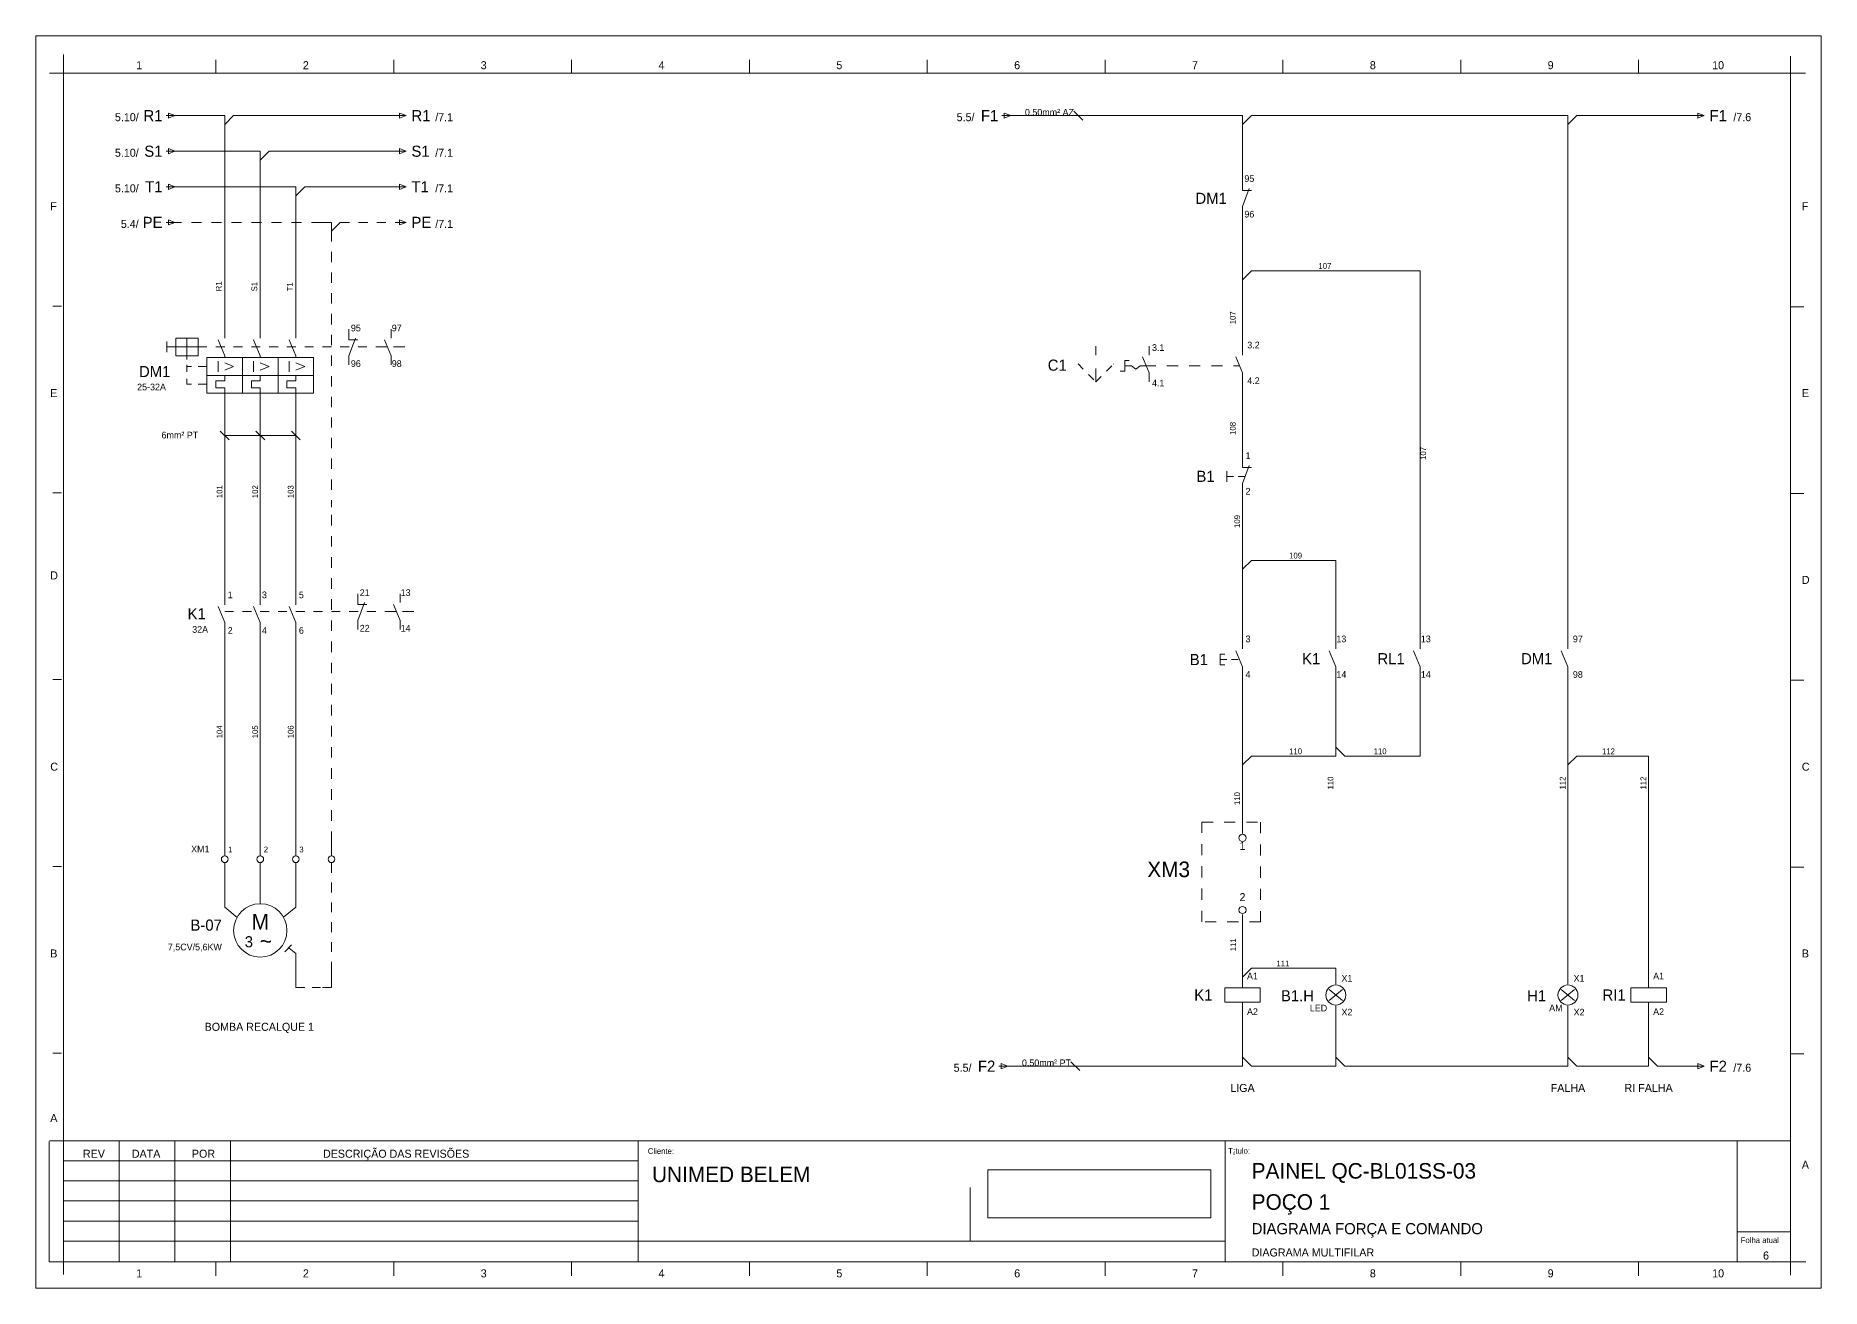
# Model space of a CAD drawing. Header units: inches. Extents: x -3 to 3194, y -983 to 1262.
# Drawn here: x 427.6 to 829.3, y -329.3 to -47.7 of the extents above; entities that cross this region are included whole.
import ezdxf
from ezdxf.enums import TextEntityAlignment as Align

# ---------------------------------------------------------------- set-up
doc = ezdxf.new("R2010")
doc.units = ezdxf.units.IN
doc.header["$MEASUREMENT"] = 0
for name, pattern in [('ACAD_ISO03W100', [30, 12, -18]), ('EPLANLINE2', [5, 2.5, -2.5]), ('EPLANLINE7', [0])]:
    doc.linetypes.add(name, pattern=pattern)
for name, color, linetype, lineweight in [('AUTOCONNECTING', 1, 'Continuous', 13), ('PLOT', 3, 'Continuous', 18), ('SPECIAL', 4, 'Continuous', 13), ('SUPPLEMENTARY', 2, 'Continuous', 13), ('SYMBOL', 2, 'Continuous', 18), ('X', 2, 'Continuous', 13)]:
    doc.layers.add(name, color=color, linetype=linetype, lineweight=lineweight)
doc.styles.add('EPLFONT', font='')
doc.styles.get('EPLFONT').set_extended_font_data('EPL5_850')
picture_1 = doc.add_image_def('image2.png', size_in_pixel=(494, 106))

# ---------------------------------------------------------------- blocks, each defined once
blk = doc.blocks.new('SO308')
at = {"layer": 'SYMBOL', "color": 0, "linetype": 'EPLANLINE7', "lineweight": 13}
blk.add_line((-1, 1), (1, -1), dxfattribs=at)
blk = doc.blocks.new('SO283')
at = {"layer": 'SYMBOL', "color": 0, "linetype": 'EPLANLINE7', "lineweight": 13}
for p, q in [((0, 4), (0, 0)), ((0, 0), (2, 0))]:
    blk.add_line(p, q, dxfattribs=at)
blk = doc.blocks.new('SO282')
at = {"layer": 'SYMBOL', "color": 0, "linetype": 'EPLANLINE7', "lineweight": 13}
for p in [(-2, 0), (0, 4)]:
    blk.add_line(p, (0, 0), dxfattribs=at)
blk = doc.blocks.new('SO264')
at = {"layer": 'SYMBOL', "color": 0, "linetype": 'EPLANLINE7', "lineweight": 13}
for p, q in [((-2, 0), (0, 0)), ((0, 4), (0, 0)), ((0, 2), (2, 0))]:
    blk.add_line(p, q, dxfattribs=at)
blk = doc.blocks.new('SO284')
at = {"layer": 'SYMBOL', "color": 0, "linetype": 'EPLANLINE7', "lineweight": 13}
for p, q in [((-1.175, 0), (0.675, 0)), ((-0.675, 0.575), (0.8, 0)), ((-0.675, 0.575), (-0.675, -0.575)), ((-0.675, -0.575), (0.8, 0))]:
    blk.add_line(p, q, dxfattribs=at)
blk = doc.blocks.new('SO280')
at = {"layer": 'SYMBOL', "color": 0, "linetype": 'EPLANLINE7', "lineweight": 13}
for p, q in [((-2, 0), (0, 0)), ((0, 0), (0, -2))]:
    blk.add_line(p, q, dxfattribs=at)
blk = doc.blocks.new('SO269')
at = {"layer": 'SYMBOL', "color": 0, "linetype": 'EPLANLINE7', "lineweight": 13}
for p, q in [((-2, 0), (0, 0)), ((0, 0), (0, -2)), ((0, -2), (2, 0))]:
    blk.add_line(p, q, dxfattribs=at)
blk = doc.blocks.new('SO263')
at = {"layer": 'SYMBOL', "color": 0, "linetype": 'EPLANLINE7', "lineweight": 13}
for q in [(0, 4), (2, 0)]:
    blk.add_line((0, -2), q, dxfattribs=at)
blk = doc.blocks.new('37_0_DIN_WUPO')
at = {"layer": 'SYMBOL', "color": 0, "linetype": 'EPLANLINE7', "lineweight": 18}
for p, q in [((-5.5, -1.6), (-5.5, 0.8)), ((-5.5, 0.8), (-4.5, 0.8)), ((-1.5, 1.6), (0, -2)), ((0, 4), (0, 2)), ((-6.5, -1.6), (-5.5, -1.6)), ((-4, -0.4), (-5.5, -0.4)), ((-3, -1.2), (-4, -0.4)), ((-2, -0.4), (-3, -1.2)), ((-1, -0.4), (-2, -0.4)), ((0, -2), (0, -4))]:
    blk.add_line(p, q, dxfattribs=at)
blk = doc.blocks.new('SO291')
at = {"layer": 'SYMBOL', "color": 0, "linetype": 'EPLANLINE7', "lineweight": 13}
blk.add_line((0, 3), (0, 0), dxfattribs=at)
at = {"layer": 'SYMBOL', "color": 0, "linetype": 'EPLANLINE7', "lineweight": 13, "ltscale": 2}
blk.add_circle((0, 4), 0.8, dxfattribs=at)

msp = doc.modelspace()

# ---------------------------------------------------------------- linework, layer by layer
at = {"layer": 'AUTOCONNECTING', "color": 1, "linetype": 'EPLANLINE7', "lineweight": 13}
for p, q in [((458.155, -65.644), (468.155, -65.644)), ((470.155, -67.644), (470.155, -113.644)), ((472.155, -65.644), (510.155, -65.644)), ((458.155, -73.644), (476.155, -73.644)), ((478.155, -75.644), (478.155, -113.644)), ((480.155, -73.644), (510.155, -73.644)), ((458.155, -81.644), (484.155, -81.644)), ((486.155, -83.644), (486.155, -113.644)), ((488.155, -81.644), (510.155, -81.644)), ((458.155, -89.644), (460.405, -89.644)), ((462.655, -89.644), (464.905, -89.644)), ((467.155, -89.644), (469.405, -89.644)), ((471.655, -89.644), (473.93, -89.644)), ((476.18, -89.644), (478.43, -89.644)), ((480.68, -89.644), (482.93, -89.644)), ((485.18, -89.644), (487.455, -89.644)), ((489.705, -89.644), (491.955, -89.644)), ((491.98, -89.644), (492.155, -89.644)), ((494.155, -91.644), (494.155, -93.969)), ((496.155, -89.644), (498.205, -89.644)), ((500.255, -89.644), (502.33, -89.644)), ((504.38, -89.644), (506.43, -89.644)), ((508.505, -89.644), (510.155, -89.644)), ((510.005, -89.644), (510.155, -89.644)), ((494.155, -96.294), (494.155, -98.619)), ((494.155, -100.944), (494.155, -103.269)), ((699.092, -102.526), (699.092, -117.478)), ((701.092, -100.526), (737.092, -100.526)), ((739.092, -102.526), (739.092, -183.546)), ((494.155, -105.594), (494.155, -107.919)), ((494.155, -110.244), (494.155, -112.569)), ((494.155, -114.894), (494.155, -117.219)), ((494.155, -119.544), (494.155, -121.869)), ((494.155, -124.194), (494.155, -126.519)), ((699.092, -125.478), (699.092, -142.345)), ((470.155, -129.644), (470.155, -173.644)), ((478.155, -129.644), (478.155, -173.644)), ((486.155, -129.644), (486.155, -173.644)), ((494.155, -128.844), (494.155, -131.169)), ((494.155, -133.494), (494.155, -135.794)), ((494.155, -138.119), (494.155, -140.444)), ((494.155, -142.769), (494.155, -145.094)), ((494.155, -147.419), (494.155, -149.744)), ((494.155, -152.069), (494.155, -153.644)), ((494.155, -153.494), (494.155, -153.644)), ((494.155, -155.414), (494.155, -157.789)), ((494.155, -160.164), (494.155, -162.539)), ((494.155, -164.914), (494.155, -167.289)), ((699.092, -167.644), (699.092, -183.546)), ((701.092, -165.644), (718.092, -165.644)), ((720.092, -167.644), (720.092, -183.546)), ((494.155, -169.664), (494.155, -172.014)), ((494.155, -174.389), (494.155, -176.764)), ((494.155, -179.139), (494.155, -181.514)), ((470.155, -181.644), (470.155, -229.644)), ((478.155, -181.644), (478.155, -229.644)), ((486.155, -181.644), (486.155, -229.644)), ((494.155, -183.889), (494.155, -186.264)), ((494.155, -188.639), (494.155, -191.014)), ((720.092, -191.546), (720.092, -205.644)), ((739.092, -191.546), (739.092, -205.644)), ((772.304, -191.546), (772.304, -259.36)), ((494.155, -193.389), (494.155, -195.764)), ((494.155, -198.114), (494.155, -200.489)), ((494.155, -202.864), (494.155, -205.239)), ((494.155, -207.614), (494.155, -209.989)), ((494.155, -212.364), (494.155, -214.739)), ((699.092, -211.644), (699.092, -224.027)), ((701.092, -209.644), (718.092, -209.644)), ((722.092, -209.644), (737.092, -209.644)), ((774.304, -209.644), (788.454, -209.644)), ((790.454, -211.644), (790.454, -259.36)), ((494.155, -217.114), (494.155, -219.489)), ((494.155, -221.839), (494.155, -224.214)), ((494.155, -226.589), (494.155, -228.964)), ((494.155, -229.094), (494.155, -229.644)), ((494.155, -229.494), (494.155, -229.644)), ((470.155, -233.644), (470.155, -241.544)), ((478.155, -233.644), (478.155, -241.644)), ((486.155, -233.644), (486.155, -241.644)), ((494.155, -233.644), (494.155, -235.869)), ((494.155, -238.094), (494.155, -240.319)), ((470.155, -241.544), (470.155, -241.644)), ((494.155, -242.544), (494.155, -244.769)), ((494.155, -246.994), (494.155, -249.219)), ((699.092, -248.256), (699.092, -259.36)), ((494.155, -251.444), (494.155, -253.669)), ((494.155, -255.869), (494.155, -258.094)), ((486.155, -257.644), (486.155, -261.644)), ((494.155, -260.319), (494.155, -261.644)), ((701.092, -257.36), (718.092, -257.36)), ((486.155, -261.644), (488.005, -261.644)), ((489.855, -261.644), (491.705, -261.644)), ((493.555, -261.644), (494.155, -261.644)), ((494.03, -261.644), (494.155, -261.644)), ((494.155, -261.494), (494.155, -261.644)), ((699.092, -267.36), (699.092, -277.36)), ((720.092, -267.36), (720.092, -277.36)), ((772.304, -267.36), (772.304, -277.36)), ((790.454, -267.36), (790.454, -277.36))]:
    msp.add_line(p, q, dxfattribs=at)
at = {"layer": 'AUTOCONNECTING', "color": 1, "lineweight": 13}
for p, q in [((697.092, -65.644), (646.955, -65.644)), ((699.092, -80.046), (699.092, -67.644)), ((701.092, -65.644), (770.304, -65.644)), ((772.304, -183.546), (772.304, -67.644)), ((774.304, -65.644), (800.98, -65.644)), ((699.092, -87.046), (699.092, -96.526)), ((699.092, -150.345), (699.092, -161.644)), ((699.092, -191.546), (699.092, -205.644)), ((697.092, -279.36), (646.28, -279.36)), ((718.092, -279.36), (701.092, -279.36)), ((770.304, -279.36), (722.092, -279.36)), ((788.454, -279.36), (774.304, -279.36)), ((792.454, -279.36), (800.98, -279.36))]:
    msp.add_line(p, q, dxfattribs=at)
at = {"layer": 'AUTOCONNECTING', "color": 40, "linetype": 'EPLANLINE2', "lineweight": 13, "true_color": 0xf8d731}
msp.add_line((677.092, -121.878), (698.426, -121.878), dxfattribs=at)
at = {"layer": 'AUTOCONNECTING', "color": 0, "linetype": 'ACAD_ISO03W100', "lineweight": 13}
msp.add_line((637.816, -318.673), (637.816, -296.173), dxfattribs=at)
at = {"layer": 'AUTOCONNECTING', "color": 3, "lineweight": 13}
msp.add_line((637.816, -318.673), (695.187, -318.673), dxfattribs=at)
at = {"layer": 'AUTOCONNECTING', "color": 3}
msp.add_line((822.387, -329.298), (829.287, -329.298), dxfattribs=at)
msp.add_lwpolyline([(829.287, -329.298), (427.637, -329.298), (427.637, -47.679), (829.287, -47.679)], close=True, dxfattribs=at)
at = {"layer": 'AUTOCONNECTING', "color": 3, "lineweight": 13}
msp.add_lwpolyline([(433.887, -56.129), (822.387, -56.129), (822.387, -296.173), (433.887, -296.173)], close=True, dxfattribs=at)
at = {"layer": 'AUTOCONNECTING', "color": 41, "linetype": 'EPLANLINE2', "lineweight": 13, "true_color": 0xf4ee51}
msp.add_lwpolyline([(689.965, -224.485), (703.177, -224.485), (703.177, -246.925), (689.965, -246.925)], close=True, dxfattribs=at)
at = {"layer": 'PLOT', "color": 3, "linetype": 'EPLANLINE7', "lineweight": 13}
for p, q in [((433.887, -51.904), (433.887, -326.223)), ((430.762, -56.129), (825.762, -56.129)), ((468.187, -56.104), (468.187, -53.104)), ((508.187, -56.104), (508.187, -53.104)), ((548.187, -56.104), (548.187, -53.104)), ((588.187, -56.104), (588.187, -53.104)), ((628.187, -56.104), (628.187, -53.104)), ((668.187, -56.104), (668.187, -53.104)), ((708.187, -56.104), (708.187, -53.104)), ((748.187, -56.104), (748.187, -53.104)), ((788.187, -56.104), (788.187, -53.104)), ((822.387, -52.304), (822.387, -326.323)), ((433.462, -108.448), (431.462, -108.448)), ((822.387, -108.598), (825.387, -108.598)), ((433.462, -150.448), (431.462, -150.448)), ((822.387, -150.598), (825.387, -150.598)), ((433.462, -192.448), (431.462, -192.448)), ((822.387, -192.598), (825.387, -192.598)), ((433.462, -234.448), (431.462, -234.448)), ((822.387, -234.598), (825.387, -234.598)), ((433.462, -276.448), (431.462, -276.448)), ((822.387, -276.598), (825.387, -276.598)), ((430.662, -323.348), (430.662, -296.273)), ((430.712, -296.173), (822.437, -296.173)), ((446.437, -296.173), (446.437, -323.173)), ((458.937, -296.173), (458.937, -323.173)), ((471.437, -296.173), (471.437, -323.173)), ((563.187, -296.173), (563.187, -323.173)), ((563.187, -296.173), (563.187, -323.173)), ((695.187, -296.173), (695.187, -323.298)), ((810.387, -296.311), (810.387, -323.311)), ((563.187, -300.673), (433.937, -300.673)), ((563.187, -305.173), (433.937, -305.173)), ((563.187, -309.673), (433.937, -309.673)), ((563.187, -314.173), (433.937, -314.173)), ((810.387, -316.586), (822.387, -316.586)), ((695.187, -318.673), (433.937, -318.673)), ((430.662, -323.348), (825.837, -323.348)), ((468.187, -326.498), (468.187, -323.498)), ((508.187, -326.498), (508.187, -323.498)), ((548.187, -326.498), (548.187, -323.498)), ((588.187, -326.498), (588.187, -323.498)), ((628.187, -326.498), (628.187, -323.498)), ((668.187, -326.498), (668.187, -323.498)), ((708.187, -326.498), (708.187, -323.498)), ((748.187, -326.498), (748.187, -323.498)), ((788.187, -326.498), (788.187, -323.498))]:
    msp.add_line(p, q, dxfattribs=at)
at = {"layer": 'SYMBOL', "color": 2, "linetype": 'EPLANLINE7', "lineweight": 9}
for p, q in [((662.155, -65.644), (662.155, -65.644)), ((661.48, -279.36), (661.48, -279.36))]:
    msp.add_line(p, q, dxfattribs=at)
at = {"layer": 'SYMBOL', "color": 2, "linetype": 'EPLANLINE7', "lineweight": 18}
for p, q in [((699.092, -80.046), (699.092, -82.446)), ((700.592, -82.046), (699.092, -86.046)), ((699.092, -82.446), (701.092, -82.446)), ((699.092, -86.046), (699.092, -88.046)), ((457.155, -116.444), (457.155, -118.844)), ((464.155, -115.644), (459.155, -115.644)), ((459.155, -115.644), (459.155, -119.644)), ((461.655, -115.644), (461.655, -120.444)), ((464.155, -117.644), (464.155, -115.644)), ((468.655, -116.044), (470.155, -119.644)), ((470.155, -113.644), (470.155, -115.644)), ((476.655, -116.044), (478.155, -119.644)), ((478.155, -113.644), (478.155, -115.644)), ((484.655, -116.044), (486.155, -119.644)), ((486.155, -113.644), (486.155, -115.644)), ((498.102, -113.644), (498.102, -116.044)), ((499.602, -115.644), (498.102, -119.644)), ((498.102, -116.044), (500.102, -116.044)), ((506.11, -116.044), (507.61, -119.644)), ((507.61, -113.644), (507.61, -115.644)), ((464.155, -117.644), (457.155, -117.644)), ((459.155, -119.644), (464.155, -119.644)), ((466.155, -117.644), (464.155, -117.644)), ((464.155, -119.644), (464.155, -117.644)), ((466.155, -120.044), (490.155, -120.044)), ((466.155, -120.044), (466.155, -128.044)), ((470.155, -117.644), (468.155, -117.644)), ((470.155, -119.644), (470.155, -120.044)), ((474.155, -117.644), (472.155, -117.644)), ((474.155, -120.044), (474.155, -128.044)), ((478.155, -117.644), (476.155, -117.644)), ((478.155, -119.644), (478.155, -120.044)), ((482.155, -117.644), (480.155, -117.644)), ((482.155, -128.044), (482.155, -120.044)), ((486.155, -117.644), (484.155, -117.644)), ((486.155, -119.644), (486.155, -120.044)), ((490.155, -117.644), (488.155, -117.644)), ((490.155, -128.044), (490.155, -120.044)), ((494.155, -117.644), (492.155, -117.644)), ((498.155, -117.644), (496.155, -117.644)), ((498.102, -119.644), (498.102, -121.644)), ((502.155, -117.644), (500.155, -117.644)), ((506.655, -117.644), (504.155, -117.644)), ((507.61, -119.644), (507.61, -121.644)), ((508.155, -117.644), (510.655, -117.644)), ((697.592, -119.878), (699.092, -123.478)), ((699.092, -117.478), (699.092, -119.478)), ((461.655, -121.644), (461.655, -123.244)), ((461.655, -122.044), (462.655, -122.044)), ((466.155, -122.044), (464.155, -122.044)), ((464.155, -122.044), (465.655, -122.044)), ((490.155, -124.044), (466.155, -124.044)), ((468.655, -120.844), (468.655, -123.244)), ((472.155, -122.044), (470.155, -121.244)), ((470.155, -122.844), (472.155, -122.044)), ((470.155, -125.244), (470.155, -124.044)), ((476.655, -120.844), (476.655, -123.244)), ((480.155, -122.044), (478.155, -121.244)), ((478.155, -122.844), (480.155, -122.044)), ((478.155, -125.244), (478.155, -124.044)), ((484.655, -120.844), (484.655, -123.244)), ((488.155, -122.044), (486.155, -121.244)), ((486.155, -122.844), (488.155, -122.044)), ((486.155, -125.244), (486.155, -124.044)), ((699.092, -123.478), (699.092, -125.478)), ((461.655, -124.844), (461.655, -126.044)), ((461.655, -126.044), (462.655, -126.044)), ((466.155, -126.044), (464.155, -126.044)), ((465.655, -126.044), (464.155, -126.044)), ((466.155, -128.044), (490.155, -128.044)), ((468.155, -126.844), (468.155, -125.244)), ((468.155, -125.244), (470.155, -125.244)), ((470.155, -126.844), (468.155, -126.844)), ((470.155, -127.244), (470.155, -126.844)), ((470.155, -127.244), (470.155, -129.644)), ((476.155, -126.844), (476.155, -125.244)), ((476.155, -125.244), (478.155, -125.244)), ((478.155, -126.844), (476.155, -126.844)), ((478.155, -127.244), (478.155, -126.844)), ((478.155, -127.244), (478.155, -129.644)), ((484.155, -126.844), (484.155, -125.244)), ((484.155, -125.244), (486.155, -125.244)), ((486.155, -126.844), (484.155, -126.844)), ((486.155, -127.244), (486.155, -126.844)), ((486.155, -127.244), (486.155, -129.644)), ((699.092, -142.345), (699.092, -144.745)), ((700.592, -144.345), (699.092, -148.345)), ((695.592, -147.945), (695.592, -145.545)), ((695.592, -146.745), (697.092, -146.745)), ((698.092, -146.745), (699.592, -146.745)), ((699.092, -144.745), (701.092, -144.745)), ((699.092, -148.345), (699.092, -150.345)), ((468.655, -176.044), (470.155, -179.644)), ((470.155, -173.644), (470.155, -175.644)), ((476.655, -176.044), (478.155, -179.644)), ((478.155, -173.644), (478.155, -175.644)), ((484.655, -176.044), (486.155, -179.644)), ((486.155, -173.644), (486.155, -175.644)), ((500.102, -173.144), (500.102, -175.544)), ((501.602, -175.144), (500.102, -179.144)), ((500.102, -175.544), (502.102, -175.544)), ((508.11, -175.544), (509.61, -179.144)), ((509.61, -173.144), (509.61, -175.144)), ((472.155, -177.144), (470.155, -177.144)), ((470.155, -179.644), (470.155, -181.644)), ((476.155, -177.144), (474.155, -177.144)), ((480.155, -177.144), (478.155, -177.144)), ((478.155, -179.644), (478.155, -181.644)), ((484.155, -177.144), (482.155, -177.144)), ((488.155, -177.144), (486.155, -177.144)), ((486.155, -179.644), (486.155, -181.644)), ((492.155, -177.144), (490.155, -177.144)), ((496.155, -177.144), (494.155, -177.144)), ((500.155, -177.144), (498.155, -177.144)), ((500.102, -179.144), (500.102, -181.144)), ((504.155, -177.144), (502.155, -177.144)), ((508.655, -177.144), (506.155, -177.144)), ((509.61, -179.144), (509.61, -181.144)), ((510.155, -177.144), (512.655, -177.144)), ((699.092, -183.546), (699.092, -184.346)), ((699.092, -183.546), (699.092, -185.546)), ((720.092, -183.546), (720.092, -185.546)), ((739.092, -183.546), (739.092, -185.546)), ((772.304, -183.546), (772.304, -185.546)), ((695.092, -186.746), (694.092, -186.746)), ((694.092, -186.746), (694.092, -189.146)), ((694.092, -187.946), (695.592, -187.946)), ((696.592, -187.946), (698.092, -187.946)), ((697.592, -185.946), (699.092, -189.546)), ((718.592, -185.946), (720.092, -189.546)), ((737.592, -185.946), (739.092, -189.546)), ((770.804, -185.946), (772.304, -189.546)), ((694.092, -189.146), (695.092, -189.146)), ((699.092, -189.546), (699.092, -191.546)), ((720.092, -189.546), (720.092, -191.546)), ((739.092, -189.546), (739.092, -191.546)), ((772.304, -189.546), (772.304, -191.546)), ((470.155, -229.644), (470.155, -232.044)), ((478.155, -229.644), (478.155, -232.044)), ((486.155, -229.644), (486.155, -232.044)), ((494.155, -229.644), (494.155, -232.044)), ((699.092, -259.36), (699.092, -261.76)), ((790.454, -259.36), (790.454, -261.76)), ((695.092, -261.76), (695.092, -264.96)), ((695.092, -261.76), (703.092, -261.76)), ((695.092, -264.96), (703.092, -264.96)), ((699.092, -264.96), (699.092, -267.36)), ((703.092, -264.96), (703.092, -261.76)), ((786.454, -261.76), (786.454, -264.96)), ((786.454, -261.76), (794.454, -261.76)), ((786.454, -264.96), (794.454, -264.96)), ((790.454, -264.96), (790.454, -267.36)), ((794.454, -264.96), (794.454, -261.76))]:
    msp.add_line(p, q, dxfattribs=at)
at = {"layer": 'SYMBOL', "color": 2, "linetype": 'EPLANLINE7', "lineweight": 13}
for p, q in [((699.092, -96.526), (699.092, -102.526)), ((701.092, -100.526), (699.092, -102.526)), ((699.092, -205.644), (699.092, -211.644)), ((701.092, -209.644), (699.092, -211.644))]:
    msp.add_line(p, q, dxfattribs=at)
at = {"layer": 'SYMBOL', "linetype": 'EPLANLINE7', "lineweight": 13}
for p, q in [((666.092, -119.478), (666.092, -117.478)), ((662.092, -121.478), (663.267, -122.678)), ((664.467, -123.878), (665.667, -125.078)), ((666.092, -125.478), (666.092, -122.478)), ((666.092, -125.478), (667.267, -124.303)), ((668.467, -123.103), (669.667, -121.903)), ((670.042, -121.528), (670.092, -121.478)), ((666.042, -125.453), (666.092, -125.478))]:
    msp.add_line(p, q, dxfattribs=at)
at = {"layer": 'SYMBOL', "color": 4, "linetype": 'EPLANLINE7', "lineweight": 9}
msp.add_line((470.155, -137.561), (486.155, -137.561), dxfattribs=at)
at = {"layer": 'SYMBOL', "color": 3, "linetype": 'EPLANLINE7', "lineweight": 18}
for p, q in [((470.155, -241.644), (470.155, -243.644)), ((470.155, -243.644), (472.955, -245.944)), ((478.155, -241.644), (478.155, -242.844)), ((486.155, -243.644), (483.355, -245.844)), ((486.155, -241.644), (486.155, -243.644)), ((485.155, -252.044), (483.655, -253.644)), ((486.155, -254.044), (484.655, -252.844)), ((486.155, -254.044), (486.155, -257.644)), ((720.092, -259.36), (720.092, -260.96)), ((772.304, -259.36), (772.304, -260.96)), ((721.592, -262.16), (718.592, -264.56)), ((721.592, -264.56), (718.592, -262.16)), ((773.804, -262.16), (770.804, -264.56)), ((773.804, -264.56), (770.804, -262.16)), ((720.092, -265.76), (720.092, -267.36)), ((772.304, -265.76), (772.304, -267.36))]:
    msp.add_line(p, q, dxfattribs=at)
at = {"layer": 'SYMBOL', "color": 2, "linetype": 'EPLANLINE7', "lineweight": 18, "ltscale": 2}
for centre in [(470.155, -232.844), (478.155, -232.844), (486.155, -232.844), (494.155, -232.844)]:
    msp.add_circle(centre, 0.75, dxfattribs=at)
at = {"layer": 'SYMBOL', "color": 3, "linetype": 'EPLANLINE7', "lineweight": 18, "ltscale": 2}
for centre, radius in [((478.155, -248.844), 6), ((720.092, -263.36), 2.25), ((772.304, -263.36), 2.25)]:
    msp.add_circle(centre, radius, dxfattribs=at)

# ---------------------------------------------------------------- block references
at = {"layer": 'SYMBOL'}
for name, p in [('SO284', (458.155, -65.644)), ('SO269', (470.155, -65.644)), ('SO284', (510.155, -65.644)), ('SO284', (646.155, -65.644)), ('SO269', (699.092, -65.644)), ('SO269', (772.304, -65.644)), ('SO284', (802.155, -65.644)), ('SO284', (458.155, -73.644)), ('SO269', (478.155, -73.644)), ('SO284', (510.155, -73.644)), ('SO284', (458.155, -81.644)), ('SO269', (486.155, -81.644)), ('SO284', (510.155, -81.644)), ('SO284', (458.155, -89.644)), ('SO269', (494.155, -89.644)), ('SO284', (510.155, -89.644)), ('SO280', (739.092, -100.526)), ('37_0_DIN_WUPO', (678.092, -121.478)), ('SO263', (699.092, -165.644)), ('SO280', (720.092, -165.644)), ('SO264', (720.092, -209.644)), ('SO263', (772.304, -209.644)), ('SO280', (790.454, -209.644)), ('SO291', (699.092, -248.256)), ('SO263', (699.092, -257.36)), ('SO283', (486.155, -261.644)), ('SO282', (494.155, -261.644)), ('SO280', (720.092, -257.36)), ('SO264', (699.092, -279.36)), ('SO264', (720.092, -279.36)), ('SO264', (772.304, -279.36)), ('SO264', (790.454, -279.36)), ('SO284', (645.48, -279.36)), ('SO284', (802.155, -279.36))]:
    msp.add_blockref(name, p, dxfattribs=at)
at = {"layer": 'SYMBOL', "color": 4, "lineweight": 9}
for p in [(662.155, -65.644), (470.155, -137.561), (478.155, -137.561), (486.155, -137.561), (661.48, -279.36)]:
    msp.add_blockref('SO308', p, dxfattribs=at)
at = {"layer": 'SYMBOL', "color": 2}
msp.add_blockref('SO282', (739.092, -209.644), dxfattribs=at)
at = {"layer": 'SYMBOL', "rotation": 180}
msp.add_blockref('SO291', (699.092, -224.027), dxfattribs=at)

# ---------------------------------------------------------------- texts
at = {"layer": 'PLOT', "color": 2, "style": 'EPLFONT'}
for s, height, p in [('1 ', 1.8, (450.237, -55.204)), ('2 ', 1.8, (487.737, -55.204)), ('3 ', 1.8, (527.737, -55.204)), ('4 ', 1.8, (567.737, -55.204)), ('5 ', 1.8, (607.737, -55.204)), ('6 ', 1.8, (647.737, -55.204)), ('7 ', 1.8, (687.737, -55.204)), ('8 ', 1.8, (727.737, -55.204)), ('9 ', 1.8, (767.737, -55.204)), ('10 ', 1.8, (804.737, -55.204)), ('F', 1.8, (430.912, -86.923)), ('F', 1.8, (824.912, -86.923)), ('E', 1.8, (430.912, -128.923)), ('E', 1.8, (824.912, -128.923)), ('D', 1.8, (430.912, -169.923)), ('D', 1.8, (824.912, -170.923)), ('C', 1.8, (430.912, -212.923)), ('C', 1.8, (824.912, -212.923)), ('B', 1.8, (430.912, -254.923)), ('B', 1.8, (824.912, -254.923)), ('A', 1.8, (430.912, -291.923)), ('REV', 1.8, (438.262, -299.948)), ('DATA', 1.8, (449.262, -299.948)), ('POR', 1.8, (462.762, -299.948)), ('DESCRIÇÃO DAS REVISÕES', 1.8, (492.262, -299.948)), ('Cliente:', 1.3, (565.322, -299.098)), ('T¡tulo:', 1.3, (695.862, -299.048)), ('PAINEL QC-BL01SS-03', 3.5, (701.162, -304.648)), ('A', 1.8, (824.912, -302.423)), ('POÇO 1', 3.5, (701.162, -311.648)), ('DIAGRAMA FORÇA E COMANDO', 2.5, (701.162, -317.148)), ('DIAGRAMA MULTIFILAR', 1.8, (701.162, -322.148)), ('Folha atual', 1.3, (811.162, -319.136)), ('6', 1.8, (816.19, -322.836)), ('1 ', 1.8, (450.237, -326.848)), ('2 ', 1.8, (487.737, -326.848)), ('3 ', 1.8, (527.737, -326.848)), ('4 ', 1.8, (567.737, -326.848)), ('5 ', 1.8, (607.737, -326.848)), ('6 ', 1.8, (647.737, -326.848)), ('7 ', 1.8, (687.737, -326.848)), ('8 ', 1.8, (727.737, -326.848)), ('9 ', 1.8, (767.737, -326.848)), ('10 ', 1.8, (804.737, -326.848))]:
    msp.add_text(s, height=height, dxfattribs=at).set_placement(p)
msp.add_text('UNIMED BELEM', height=3.5, dxfattribs=at).set_placement((584.082, -305.441), align=Align.CENTER)
at = {"layer": 'SPECIAL', "color": 4, "lineweight": 9, "style": 'EPLFONT'}
for s, p in [('0.50mm² AZ', (650.155, -65.644)), ('6mm² PT', (455.94, -138.218)), ('0.50mm² PT', (649.48, -279.36))]:
    msp.add_text(s, height=1.5, dxfattribs=at).set_placement(p)
at = {"layer": 'SPECIAL', "color": 2, "style": 'EPLFONT'}
for s, p in [('R1', (456.155, -66.894)), ('F1', (644.155, -66.894)), ('S1', (456.155, -74.894)), ('T1', (456.155, -82.894)), ('PE', (456.155, -90.894)), ('F2', (643.48, -280.61))]:
    msp.add_text(s, height=2.5, dxfattribs=at).set_placement(p, align=Align.RIGHT)
for s, height, p in [('R1', 2.5, (512.155, -66.894)), ('F1', 2.5, (804.155, -66.894)), ('S1', 2.5, (512.155, -74.894)), ('T1', 2.5, (512.155, -82.894)), ('PE', 2.5, (512.155, -90.894)), ('107', 1.3, (716.184, -100.098)), ('109', 1.3, (709.592, -165.217)), ('110', 1.3, (709.592, -209.217)), ('110', 1.3, (728.592, -209.217)), ('112', 1.3, (779.954, -209.217)), ('111', 1.3, (706.741, -256.933)), ('F2', 2.5, (804.155, -280.61))]:
    msp.add_text(s, height=height, dxfattribs=at).set_placement(p)
at = {"layer": 'SPECIAL', "color": 2, "lineweight": 18, "style": 'EPLFONT'}
for s, p in [('95', (700.635, -80.546)), ('96', (700.635, -88.546)), ('95', (499.644, -114.144)), ('97', (508.845, -114.144)), ('3.2', (701.564, -117.978)), ('3.1', (680.135, -118.536)), ('96', (499.644, -122.144)), ('98', (508.845, -122.144)), ('4.2', (701.564, -125.978)), ('4.1', (680.135, -126.536)), ('1', (471.391, -174.144)), ('3', (479.085, -174.144)), ('5', (487.391, -174.144)), ('21', (501.644, -173.644)), ('13', (510.845, -173.644)), ('32A', (464.623, -181.917)), ('2', (471.391, -182.144)), ('4', (479.085, -182.144)), ('6', (487.391, -182.144)), ('22', (501.644, -181.644)), ('14', (510.845, -181.644)), ('13', (721.328, -184.046)), ('13', (740.328, -184.046)), ('97', (774.52, -184.046)), ('14', (721.328, -192.046)), ('14', (740.328, -192.046)), ('98', (774.52, -192.046)), ('A1', (701.328, -259.86)), ('A1', (792.689, -259.86)), ('A2', (701.328, -267.86)), ('A2', (792.689, -267.86))]:
    msp.add_text(s, height=1.5, dxfattribs=at).set_placement(p, align=Align.CENTER)
for s, p in [('DM1', (695.578, -85.492)), ('C1', (659.555, -122.996)), ('B1', (692.828, -147.991)), ('K1', (465.891, -178.889)), ('B1', (691.328, -189.192)), ('K1', (716.578, -188.992)), ('RL1', (735.578, -188.992)), ('DM1', (768.79, -188.992)), ('K1', (692.328, -264.605)), ('RI1', (785.288, -264.605))]:
    msp.add_text(s, height=2.5, dxfattribs=at).set_placement(p, align=Align.RIGHT)
at = {"layer": 'SPECIAL', "color": 2, "style": 'EPLFONT'}
for s, p in [('R1', (469.455, -105.144)), ('S1', (477.455, -105.144)), ('T1', (485.455, -105.144)), ('107', (697.558, -112.546)), ('108', (697.558, -137.413)), ('107', (740.392, -143.036)), ('101', (469.638, -151.644)), ('102', (477.638, -151.644)), ('103', (485.638, -151.644)), ('109', (698.545, -158.345)), ('104', (469.638, -205.644)), ('105', (477.638, -205.644)), ('106', (485.638, -205.644)), ('110', (719.545, -217.144)), ('112', (771.757, -217.144)), ('112', (789.906, -217.144)), ('110', (698.545, -220.644)), ('111', (697.651, -253.508))]:
    msp.add_text(s, height=1.3, rotation=90, dxfattribs=at).set_placement(p)
at = {"layer": 'SPECIAL', "color": 2, "lineweight": 18, "style": 'EPLFONT'}
for s, height, p in [('DM1', 2.5, (450.865, -124.43)), ('25-32A', 1.5, (450.454, -127.405)), ('XM1', 1.5, (462.6, -231.291)), ('1', 1.3, (470.935, -231.291)), ('2', 1.3, (478.935, -231.291)), ('3', 1.3, (486.935, -231.291))]:
    msp.add_text(s, height=height, dxfattribs=at).set_placement(p)
at = {"layer": 'SPECIAL', "color": 2, "style": 'EPLFONT'}
for s, height, p in [('1', 1.5, (700.328, -142.845)), ('2', 1.5, (700.328, -150.845)), ('3', 1.5, (700.328, -184.046)), ('4', 1.5, (700.328, -192.046)), ('1', 1.8, (699.085, -230.737)), ('XM3', 3.5, (682.487, -236.861)), ('2', 1.8, (699.092, -242.256)), ('LIGA', 1.8, (699.092, -285.16)), ('FALHA', 1.8, (772.304, -285.16)), ('RI FALHA', 1.8, (790.454, -285.16))]:
    msp.add_text(s, height=height, dxfattribs=at).set_placement(p, align=Align.CENTER)
at = {"layer": 'SPECIAL', "color": 3, "lineweight": 18, "style": 'EPLFONT'}
for s, height, p in [('M', 3.5, (478.155, -248.644)), ('X1', 1.5, (722.589, -260.347)), ('X1', 1.5, (774.801, -260.347)), ('LED', 1.5, (716.191, -267.053)), ('X2', 1.5, (722.589, -267.968)), ('AM', 1.5, (769.585, -267.005)), ('X2', 1.5, (774.801, -267.968))]:
    msp.add_text(s, height=height, dxfattribs=at).set_placement(p, align=Align.CENTER)
for s, height, p in [('3', 2.5, (474.655, -252.644)), ('~', 3.5, (478.048, -252.996))]:
    msp.add_text(s, height=height, dxfattribs=at).set_placement(p)
for s, p in [('B1.H', (715.175, -264.782)), ('H1', (767.387, -264.782))]:
    msp.add_text(s, height=2.5, dxfattribs=at).set_placement(p, align=Align.RIGHT)
at = {"layer": 'SPECIAL', "color": 4, "style": 'EPLFONT'}
msp.add_text('BOMBA RECALQUE 1', height=1.8, dxfattribs=at).set_placement((477.939, -271.412), align=Align.CENTER)
at = {"layer": 'SUPPLEMENTARY', "color": 3, "style": 'EPLFONT'}
for s, height, p in [('B-07', 2.5, (469.509, -248.896)), ('7,5CV/5,6KW', 1.5, (469.509, -253.316))]:
    msp.add_text(s, height=height, dxfattribs=at).set_placement(p, align=Align.RIGHT)
at = {"layer": 'X', "color": 2, "style": 'EPLFONT'}
for s, p in [('5.10/', (450.805, -66.894)), ('5.5/', (638.805, -66.894)), ('5.10/', (450.805, -74.894)), ('5.10/', (450.805, -82.894)), ('5.4/', (450.805, -90.894)), ('5.5/', (638.13, -280.61))]:
    msp.add_text(s, height=1.8, dxfattribs=at).set_placement(p, align=Align.RIGHT)
for s, p in [('/7.1', (517.505, -66.894)), ('/7.6', (809.505, -66.894)), ('/7.1', (517.505, -74.894)), ('/7.1', (517.505, -82.894)), ('/7.1', (517.505, -90.894)), ('/7.6', (809.505, -280.61))]:
    msp.add_text(s, height=1.8, dxfattribs=at).set_placement(p)

# ---------------------------------------------------------------- pictures from other files: only their frames are drawn
at = {"layer": 'AUTOCONNECTING', "color": 0, "linetype": 'ACAD_ISO03W100', "lineweight": 13}
image = msp.add_image(picture_1, insert=(641.838, -313.441), size_in_units=(50.154, 10.762), dxfattribs=at)
image.dxf.flags = 7

doc.saveas('drawing.dxf')
